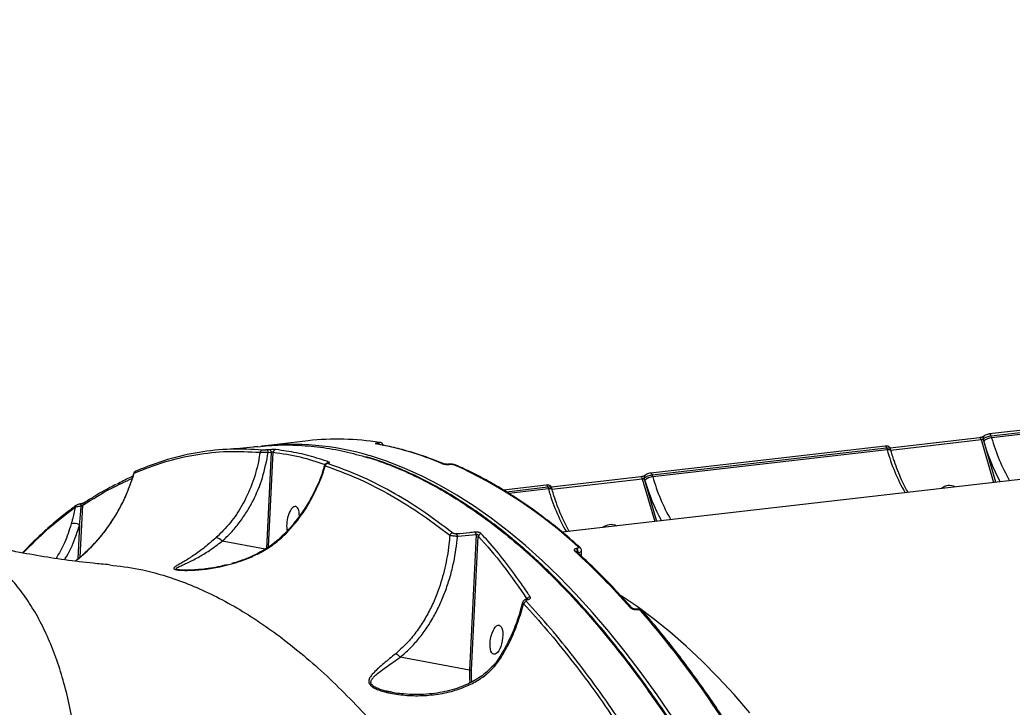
# Model space of a CAD drawing. Header units: millimetres. Extents: x -10881 to 8954, y -8695 to 5624.
# Drawn here: x 3332.9 to 3647, y -3113.9 to -2896.4 of the extents above; entities that cross this region are included whole.
import ezdxf

# ---------------------------------------------------------------- set-up
doc = ezdxf.new("R2010")
doc.units = ezdxf.units.MM
for name, color, linetype in [('DIKOM_ОБЪЕКТ', 7, 'Continuous'), ('DIKOM_РАЗМЕР_ЗОНА', 7, 'Continuous'), ('DIKOM_РАЗМЕР_ОБЪЕКТА', 7, 'Continuous')]:
    doc.layers.add(name, color=color, linetype=linetype)
doc.styles.add('style1', font='arial.ttf', dxfattribs={"width": 0.8})
doc.dimstyles.new('1-50', dxfattribs={"dimtxt": 300, "dimasz": 200, "dimexe": 100, "dimexo": 0, "dimgap": 100, "dimtad": 1, "dimtxsty": 'style1', "dimcen": 200, "dimclrd": 7, "dimclre": 7, "dimclrt": 7, "dimadec": 1, "dimazin": 2, "dimtfac": 1, "dimtmove": 0, "dimatfit": 2, "dimfxl": 0, "dimlwd": 25, "dimlwe": 18, "dimarcsym": 0})

# ---------------------------------------------------------------- blocks, each defined once
blk = doc.blocks.new('*D10')
at = {"layer": 'Defpoints', "color": 0, "transparency": 16777216}
for p in [(-7152.73, 2730.8), (7385.22, 911.28), (7385.22, -7693.77)]:
    blk.add_point(p, dxfattribs=at)
at = {"layer": 'DIKOM_РАЗМЕР_ОБЪЕКТА', "color": 7, "lineweight": 18, "transparency": 16777216}
for p, q in [((-7152.73, 2730.8), (-7152.73, -7793.77)), ((7385.22, 911.28), (7385.22, -7793.77))]:
    blk.add_line(p, q, dxfattribs=at)
at = {"layer": 'DIKOM_РАЗМЕР_ОБЪЕКТА', "color": 7, "lineweight": 25, "transparency": 16777216}
blk.add_line((-6952.73, -7693.77), (7185.22, -7693.77), dxfattribs=at)
at = {"layer": 'DIKOM_РАЗМЕР_ОБЪЕКТА', "color": 7, "transparency": 16777216}
for points in [[(-6952.73, -7660.43), (-6952.73, -7727.1), (-7152.73, -7693.77)], [(7185.22, -7660.43), (7185.22, -7727.1), (7385.22, -7693.77)]]:
    blk.add_solid(points, dxfattribs=at)
at = {"layer": 'DIKOM_РАЗМЕР_ОБЪЕКТА', "color": 7, "transparency": 16777216, "insert": (116.24, -7440.59), "char_height": 300, "attachment_point": 5, "style": 'style1'}
blk.add_mtext('14500', dxfattribs=at)
blk = doc.blocks.new('*D12')
at = {"layer": 'Defpoints', "color": 0, "transparency": 16777216}
for p in [(-9113.32, 3014.05), (8954.2, 2756.48), (8954.2, -8594.51)]:
    blk.add_point(p, dxfattribs=at)
at = {"layer": 'DIKOM_РАЗМЕР_ЗОНА', "color": 7, "lineweight": 18, "transparency": 16777216}
for p, q in [((-9113.32, 3014.05), (-9113.32, -8694.51)), ((8954.2, 2756.48), (8954.2, -8694.51))]:
    blk.add_line(p, q, dxfattribs=at)
at = {"layer": 'DIKOM_РАЗМЕР_ЗОНА', "color": 7, "lineweight": 25, "transparency": 16777216}
blk.add_line((-8913.32, -8594.51), (8754.2, -8594.51), dxfattribs=at)
at = {"layer": 'DIKOM_РАЗМЕР_ЗОНА', "color": 7, "transparency": 16777216}
for points in [[(-8913.32, -8561.18), (-8913.32, -8627.85), (-9113.32, -8594.51)], [(8754.2, -8561.18), (8754.2, -8627.85), (8954.2, -8594.51)]]:
    blk.add_solid(points, dxfattribs=at)
at = {"layer": 'DIKOM_РАЗМЕР_ЗОНА', "color": 7, "transparency": 16777216, "insert": (-79.56, -8341.34), "char_height": 300, "attachment_point": 5, "style": 'style1'}
blk.add_mtext('18000', dxfattribs=at)

msp = doc.modelspace()

# ---------------------------------------------------------------- linework, layer by layer
at = {"layer": 'DIKOM_ОБЪЕКТ', "color": 7, "linetype": 'Continuous', "lineweight": 15}
for p, q in [((3713.96, -3018.895), (3639.802, -3027.455)), ((3640.28, -3028.042), (3714.438, -3019.482)), ((3714.613, -3020.081), (3640.454, -3028.641)), ((3795.702, -3024.972), (3504.587, -3058.575)), ((3424.136, -3029.609), (3409.787, -3031.265)), ((3446.295, -3030.339), (3446.265, -3030.343)), ((3636.635, -3028.643), (3608.329, -3031.91)), ((3608.537, -3032.529), (3637.113, -3029.23)), ((3637.113, -3029.23), (3641.067, -3042.821)), ((3637.941, -3029.66), (3637.756, -3029.025)), ((3641.747, -3042.743), (3637.941, -3029.66)), ((3640.454, -3028.641), (3640.28, -3028.042)), ((3412.432, -3033.21), (3410.936, -3063.68)), ((3411.949, -3032.444), (3411.054, -3032.508)), ((3411.535, -3033.274), (3412.432, -3033.21)), ((3411.628, -3063.201), (3413.099, -3033.243)), ((3606.744, -3031.271), (3532.585, -3039.83)), ((3533.063, -3040.417), (3607.221, -3031.858)), ((3607.396, -3032.457), (3533.237, -3041.016)), ((3607.221, -3031.858), (3607.396, -3032.457)), ((3608.59, -3032.711), (3608.41, -3032.092)), ((3468.809, -3037.027), (3468.717, -3037.038)), ((3468.825, -3037.055), (3468.918, -3037.045)), ((3529.418, -3041.019), (3501.112, -3044.286)), ((3501.32, -3044.904), (3529.896, -3041.606)), ((3529.896, -3041.606), (3533.85, -3055.197)), ((3530.724, -3042.035), (3530.539, -3041.401)), ((3534.53, -3055.119), (3530.724, -3042.035)), ((3533.237, -3041.016), (3533.063, -3040.417)), ((3499.527, -3043.646), (3485.969, -3045.211)), ((3486.88, -3045.748), (3500.005, -3044.233)), ((3500.179, -3044.832), (3487.693, -3046.273)), ((3500.005, -3044.233), (3500.179, -3044.832)), ((3501.373, -3045.086), (3501.193, -3044.468)), ((3352.14, -3049.585), (3351.954, -3049.624)), ((3351.989, -3066.412), (3352.796, -3049.968)), ((3352.142, -3049.58), (3352.14, -3049.581)), ((3351.822, -3056.207), (3351.292, -3066.997)), ((3410.524, -3063.937), (3396.93, -3061.417)), ((3471.47, -3059.81), (3477.33, -3059.224)), ((3477.33, -3059.224), (3475.218, -3102.216)), ((3475.888, -3102.184), (3477.97, -3059.796)), ((3509.191, -3063.72), (3509.142, -3063.725)), ((3509.489, -3065.061), (3509.538, -3065.055)), ((3510.682, -3066.187), (3510.692, -3064.357)), ((3491.997, -3080.833), (3491.186, -3083.904)), ((3491.539, -3083.97), (3492.296, -3081.17)), ((3527.896, -3082.873), (3527.825, -3082.881)), ((3528.074, -3083.008), (3528.146, -3083)), ((3475.218, -3102.216), (3453.236, -3098.141)), ((3450.752, -3109.206), (3449.093, -3108.89))]:
    msp.add_line(p, q, dxfattribs=at)
at = {"layer": 'DIKOM_ОБЪЕКТ', "color": 7, "linetype": 'Continuous', "lineweight": 15, "flags": 128}
for points in [[(3637.113, -3029.23), (3637.056, -3029.064), (3636.988, -3028.92), (3636.911, -3028.801), (3636.828, -3028.713), (3636.742, -3028.66), (3636.656, -3028.642), (3636.635, -3028.643)], [(3640.28, -3028.042), (3640.223, -3027.877), (3640.155, -3027.732), (3640.078, -3027.614), (3639.996, -3027.526), (3639.91, -3027.472), (3639.825, -3027.453), (3639.799, -3027.455)], [(3445.873, -3030.626), (3445.818, -3030.618), (3445.643, -3030.62)], [(3607.221, -3031.858), (3607.165, -3031.692), (3607.097, -3031.548), (3607.02, -3031.43), (3606.937, -3031.342), (3606.852, -3031.288), (3606.767, -3031.269), (3606.744, -3031.271)], [(3608.589, -3032.71), (3608.559, -3032.646), (3608.446, -3032.549), (3608.266, -3032.479), (3608.024, -3032.439), (3607.73, -3032.432), (3607.396, -3032.457)], [(3430.378, -3036.649), (3430.412, -3036.645), (3430.555, -3036.648)], [(3539.585, -3117.283), (3534.616, -3110.034), (3529.583, -3103.07), (3524.489, -3096.398), (3519.339, -3090.022), (3514.138, -3083.947), (3508.889, -3078.18), (3503.597, -3072.725), (3498.267, -3067.586), (3492.903, -3062.768), (3487.509, -3058.275), (3482.091, -3054.111), (3476.652, -3050.278), (3471.197, -3046.781), (3465.731, -3043.623), (3460.259, -3040.805), (3454.785, -3038.331), (3449.313, -3036.203), (3443.849, -3034.421), (3443.335, -3034.271)], [(3533.063, -3040.417), (3533.006, -3040.252), (3532.938, -3040.108), (3532.862, -3039.99), (3532.779, -3039.902), (3532.693, -3039.848), (3532.608, -3039.829), (3532.582, -3039.831)], [(3529.896, -3041.606), (3529.839, -3041.44), (3529.771, -3041.295), (3529.694, -3041.177), (3529.611, -3041.089), (3529.525, -3041.035), (3529.44, -3041.017), (3529.418, -3041.019)], [(3500.005, -3044.233), (3499.948, -3044.068), (3499.88, -3043.924), (3499.803, -3043.805), (3499.72, -3043.718), (3499.635, -3043.664), (3499.55, -3043.645), (3499.527, -3043.646)], [(3501.372, -3045.086), (3501.342, -3045.022), (3501.23, -3044.924), (3501.049, -3044.855), (3500.807, -3044.815), (3500.513, -3044.808), (3500.179, -3044.832)], [(3416.755, -3059.069), (3416.768, -3059.058), (3416.874, -3059.027), (3417.035, -3059.058)], [(3563.947, -3115.718), (3558.966, -3109.964), (3553.939, -3104.519), (3548.87, -3099.389), (3543.764, -3094.578), (3538.625, -3090.091), (3533.458, -3085.932), (3528.269, -3082.104), (3523.223, -3078.716)], [(3484.577, -3098.3), (3484.578, -3098.297), (3484.664, -3098.267), (3484.838, -3098.297), (3485.089, -3098.386)], [(3475.218, -3102.216), (3475.184, -3104.508), (3475.276, -3106.283)], [(3475.933, -3105.994), (3475.855, -3104.405), (3475.888, -3102.184)]]:
    msp.add_lwpolyline(points, dxfattribs=at)
at = {"layer": 'DIKOM_ОБЪЕКТ', "color": 7, "linetype": 'Continuous', "lineweight": 15}
for centre, radius, start, end in [((3433.458, -3111.608), 82.528, 80.75203, 96.4859), ((3446.016, -3030.929), 0.638, 15.40102, 66.93832), ((3446.042, -3030.93), 0.643, 14.82425, 66.83457), ((3638.542, -3028.779), 0.823, 136.76723, 197.37372), ((3640.833, -3033.183), 4.558, 94.76135, 129.37515), ((3699.147, -3012.535), 63.557, 195.631, 208.21351), ((3697.311, -3012.838), 59.012, 195.53233, 209.8781), ((3409.84, -3033.467), 0.943, 95.81562, 166.30998), ((3419.169, -3115.302), 84.557, 73.39328, 96.66406), ((3410.705, -3033.261), 0.83, 359.13731, 65.13588), ((3411.6, -3033.2), 0.832, 359.31574, 65.23317), ((3414.06, -3033.376), 0.97, 96.31867, 172.13439), ((3428.361, -3127.326), 98.238, 67.06038, 79.86778), ((3664.252, -3016.654), 59.012, 195.53233, 209.8781), ((3430.888, -3037.343), 0.947, 94.17142, 134.05868), ((3369.965, -3039.952), 0.84, 94.59029, 170.98447), ((3430.494, -3037.823), 1, 96.24405, 163.65273), ((3466.744, -3037.632), 0.781, 66.80698, 96.90533), ((3468.739, -3037.244), 0.208, 65.52342, 96.4711), ((3468.832, -3037.234), 0.208, 65.53419, 96.06278), ((3470.398, -3037.95), 0.781, 66.70226, 96.91177), ((3409.057, -3172.432), 148.478, 47.35377, 65.6379), ((3427.527, -3043.214), 0.295, 59.82039, 109.48094), ((3531.325, -3041.155), 0.823, 136.76723, 197.37372), ((3533.616, -3045.559), 4.558, 94.76135, 129.37515), ((3591.93, -3024.911), 63.557, 195.631, 208.21351), ((3590.094, -3025.214), 59.012, 195.53233, 209.8781), ((3557.035, -3029.03), 59.012, 195.53233, 209.8781), ((3627.146, -3047.718), 3.938, 62.65855, 130.51009), ((3353.604, -3049.96), 0.807, 124.95081, 180.57346), ((3351.219, -3050.724), 0.812, 127.41364, 172.51086), ((3350.293, -3050.439), 2.039, 4.29037, 24.91027), ((3350.167, -3059.249), 3.463, 61.46321, 106.98637), ((3476.17, -3059.374), 1.169, 7.35103, 46.71005), ((3519.929, -3060.093), 3.938, 62.65855, 130.51009), ((3394.736, -3062.862), 2.627, 33.36328, 83.2279), ((3470.031, -3059.94), 1.125, 96.74352, 157.83086), ((3470.32, -3059.939), 1.157, 6.36287, 45.86879), ((3479.027, -3060.14), 1.112, 93.95987, 161.97851), ((3508.567, -3065.196), 0.725, 48.94163, 98.27683), ((3353.764, -3233.998), 229.496, 41.34465, 47.61728), ((3507.769, -3064.795), 1.74, 351.20673, 37.92552), ((3507.818, -3064.789), 1.74, 351.20673, 37.92552), ((3509.75, -3063.94), 0.728, 49.10926, 98.17087), ((3493.387, -3081.709), 1.217, 96.84642, 153.71979), ((3494.454, -3080.192), 1.153, 91.41477, 157.94508), ((3493.447, -3080.087), 0.338, 42.56171, 94.5283), ((3491.121, -3085.138), 1.24, 70.31243, 88.05586), ((3526.172, -3083.078), 0.692, 42.98924, 99.43491), ((3527.832, -3083.177), 0.295, 34.76364, 91.36695), ((3527.902, -3083.17), 0.297, 34.86714, 90.37684), ((3529.574, -3084.087), 0.694, 43.44511, 99.36628), ((3265.702, -3309.472), 347.385, 29.67372, 40.60013), ((3450.591, -3099.949), 3.203, 34.34781, 66.8745), ((3475.493, -3100.98), 1.266, 257.45433, 288.15676)]:
    msp.add_arc(centre, radius, start, end, dxfattribs=at)
for start_param, end_param in [(0.1419386, 2.4052449), (5.1201838, 6.4251239)]:
    msp.add_ellipse((3419.355, -3055.006), major_axis=(0.827, 4.592), ratio=0.4015699, start_param=start_param, end_param=end_param, dxfattribs=at)
msp.add_ellipse((3483.73, -3092.584), major_axis=(0.827, 4.592), ratio=0.4015699, dxfattribs=at)
for points, knots in [([(3446.265, -3030.343), (3446.2, -3030.351), (3445.985, -3030.377), (3445.683, -3030.431), (3445.47, -3030.501), (3445.436, -3030.569), (3445.574, -3030.603), (3445.643, -3030.62)], [0, 0, 0, 0, 0.093152, 0.3038958, 0.5302269, 0.765188, 1, 1, 1, 1]), ([(3446.721, -3030.153), (3446.767, -3030.164), (3446.861, -3030.185), (3446.838, -3030.231), (3446.693, -3030.278), (3446.486, -3030.316), (3446.339, -3030.334), (3446.295, -3030.339)], [0, 0, 0, 0, 0.2336562, 0.4673227, 0.6955597, 0.9087114, 1, 1, 1, 1]), ([(3447.885, -3031.25), (3447.892, -3031.197), (3447.914, -3031.019), (3447.815, -3030.745), (3447.638, -3030.491), (3447.435, -3030.327), (3447.235, -3030.23), (3447.056, -3030.176), (3446.95, -3030.161), (3446.895, -3030.153)], [0, 0, 0, 0, 0.0910276, 0.3017015, 0.4707437, 0.6165851, 0.7459658, 0.8707506, 1, 1, 1, 1]), ([(3637.951, -3028.207), (3637.947, -3028.21), (3637.939, -3028.217), (3637.863, -3028.267), (3637.716, -3028.343), (3637.479, -3028.443), (3637.164, -3028.543), (3636.859, -3028.614), (3636.699, -3028.633), (3636.64, -3028.64)], [0, 0, 0, 0, 0.0869386, 0.1927937, 0.3200797, 0.4882507, 0.6759243, 0.8804286, 1, 1, 1, 1]), ([(3637.113, -3029.23), (3637.166, -3029.223), (3637.27, -3029.208), (3637.438, -3029.165), (3637.589, -3029.114), (3637.697, -3029.065), (3637.739, -3029.036), (3637.756, -3029.025)], [0, 0, 0, 0, 0.2139775, 0.4281717, 0.6427849, 0.8579017, 1, 1, 1, 1]), ([(3637.756, -3029.025), (3637.819, -3028.966), (3637.978, -3028.819), (3638.4, -3028.576), (3638.991, -3028.332), (3639.653, -3028.137), (3640.071, -3028.073), (3640.28, -3028.042)], [0, 0, 0, 0, 0.1417164, 0.3563996, 0.5709512, 0.7854607, 1, 1, 1, 1]), ([(3639.799, -3027.459), (3639.761, -3027.462), (3639.539, -3027.482), (3639.084, -3027.59), (3638.481, -3027.829), (3638.102, -3028.018), (3637.954, -3028.209), (3637.945, -3028.22)], [0, 0, 0, 0, 0.0568221, 0.3337428, 0.6278782, 0.9787341, 1, 1, 1, 1]), ([(3369.136, -3039.82), (3372.329, -3038.561), (3378.725, -3036.04), (3388.6, -3033.843), (3398.661, -3032.721), (3405.499, -3033.069), (3408.923, -3033.244)], [0, 0, 0, 0, 0.2481019, 0.4969506, 0.748088, 1, 1, 1, 1]), ([(3409.744, -3032.529), (3406.367, -3032.355), (3399.601, -3032.008), (3389.573, -3033.1), (3379.63, -3035.285), (3373.145, -3037.837), (3369.898, -3039.115)], [0, 0, 0, 0, 0.248104, 0.4969539, 0.7480901, 1, 1, 1, 1]), ([(3408.923, -3033.244), (3408.754, -3034.256), (3408.17, -3037.748), (3406.473, -3043.54), (3403.453, -3049.988), (3399.659, -3055.689), (3396.594, -3058.721), (3395.045, -3060.253)], [0, 0, 0, 0, 0.0953049, 0.3289405, 0.5680093, 0.7817927, 1, 1, 1, 1]), ([(3396.93, -3061.417), (3397.882, -3060.519), (3399.795, -3058.715), (3402.366, -3055.623), (3404.708, -3052.253), (3407.332, -3047.573), (3409.938, -3041.339), (3410.999, -3035.984), (3411.535, -3033.274)], [0, 0, 0, 0, 0.1259502, 0.2528128, 0.3825023, 0.5131454, 0.7535727, 1, 1, 1, 1]), ([(3408.24, -3031.439), (3407.729, -3031.496), (3404.468, -3031.861), (3400.909, -3032.209), (3397.83, -3032.352), (3397.536, -3032.366)], [0, 0, 0, 0, 0.1439093, 0.9183488, 1, 1, 1, 1]), ([(3408.251, -3031.531), (3409.386, -3031.383), (3413.037, -3030.909), (3419.301, -3030.867), (3427.03, -3031.403), (3434.639, -3032.612), (3439.678, -3034), (3442.102, -3034.668)], [0, 0, 0, 0, 0.1025957, 0.3300754, 0.5587398, 0.7878024, 1, 1, 1, 1]), ([(3408.923, -3033.244), (3409.048, -3033.227), (3409.296, -3033.192), (3409.874, -3033.177), (3410.522, -3033.192), (3411.099, -3033.229), (3411.418, -3033.262), (3411.535, -3033.274)], [0, 0, 0, 0, 0.2193575, 0.4388247, 0.6560351, 0.873298, 1, 1, 1, 1]), ([(3411.054, -3032.508), (3410.97, -3032.513), (3410.792, -3032.525), (3410.488, -3032.536), (3410.183, -3032.542), (3409.913, -3032.54), (3409.8, -3032.533), (3409.744, -3032.529)], [0, 0, 0, 0, 0.17984313, 0.38009333, 0.58120704, 0.79069756, 1, 1, 1, 1]), ([(3413.953, -3032.412), (3413.868, -3032.405), (3413.699, -3032.392), (3413.282, -3032.388), (3412.809, -3032.398), (3412.343, -3032.418), (3412.073, -3032.436), (3411.949, -3032.444)], [0, 0, 0, 0, 0.2131431, 0.4264747, 0.630601, 0.8289228, 1, 1, 1, 1]), ([(3412.432, -3033.21), (3412.474, -3033.189), (3412.548, -3033.151), (3412.652, -3033.123), (3412.749, -3033.108), (3412.817, -3033.107), (3412.907, -3033.118), (3412.963, -3033.135), (3413.043, -3033.177), (3413.074, -3033.213), (3413.099, -3033.243)], [0, 0, 0, 0, 0.1793224, 0.3191654, 0.36903, 0.5165529, 0.5564664, 0.716577, 0.7656539, 1, 1, 1, 1]), ([(3413.099, -3033.243), (3415.949, -3033.645), (3421.517, -3034.431), (3426.89, -3036.224), (3429.512, -3037.099)], [0, 0, 0, 0, 0.5118605, 1, 1, 1, 1]), ([(3430.819, -3036.399), (3430.556, -3036.303), (3429.237, -3035.823), (3425.81, -3034.702), (3420.478, -3033.311), (3416.129, -3032.712), (3413.953, -3032.412)], [0, 0, 0, 0, 0.0480628, 0.2403225, 0.6198794, 1, 1, 1, 1]), ([(3445.874, -3030.626), (3445.873, -3030.626), (3445.864, -3030.625), (3445.869, -3030.626), (3445.873, -3030.626)], [0, 0, 0, 0, 0.0757862, 1, 1, 1, 1]), ([(3467.044, -3036.911), (3466.129, -3036.537), (3463.482, -3035.455), (3459.102, -3033.9), (3453.912, -3032.355), (3449.502, -3031.296), (3446.827, -3030.802), (3445.873, -3030.626)], [0, 0, 0, 0, 0.12931708, 0.37443327, 0.61945033, 0.86433306, 1, 1, 1, 1]), ([(3608.393, -3032.098), (3608.384, -3032.051), (3608.352, -3031.874), (3608.163, -3031.633), (3607.886, -3031.418), (3607.563, -3031.293), (3607.196, -3031.234), (3606.899, -3031.266), (3606.737, -3031.283)], [0, 0, 0, 0, 0.0669982, 0.2507531, 0.4117864, 0.568439, 0.764222, 1, 1, 1, 1]), ([(3607.221, -3031.858), (3607.349, -3031.846), (3607.673, -3031.817), (3608.079, -3031.854), (3608.354, -3031.952), (3608.375, -3032.06), (3608.383, -3032.1)], [0, 0, 0, 0, 0.2027144, 0.5120172, 0.8214907, 1, 1, 1, 1]), ([(3614.027, -3045.942), (3613.981, -3045.864), (3613.486, -3045.024), (3612.58, -3043.264), (3611.348, -3040.583), (3610.203, -3037.691), (3609.288, -3035.046), (3608.78, -3033.346), (3608.59, -3032.711)], [0, 0, 0, 0, 0.0217517, 0.2336381, 0.4460769, 0.6590924, 0.8725954, 1, 1, 1, 1]), ([(3430.53, -3036.627), (3430.431, -3036.642), (3430.186, -3036.678), (3429.873, -3036.775), (3429.563, -3037.004), (3429.381, -3037.231), (3429.339, -3037.408), (3429.323, -3037.474)], [0, 0, 0, 0, 0.2085642, 0.5174311, 0.6943116, 0.8852637, 1, 1, 1, 1]), ([(3430.385, -3036.828), (3430.367, -3036.822), (3430.3, -3036.797), (3430.262, -3036.751), (3430.336, -3036.693), (3430.482, -3036.663), (3430.555, -3036.648)], [0, 0, 0, 0, 0.10854385, 0.39837457, 0.69963925, 1, 1, 1, 1]), ([(3430.479, -3036.628), (3430.474, -3036.63), (3430.463, -3036.633), (3430.42, -3036.643), (3430.379, -3036.649), (3430.378, -3036.649)], [0, 0, 0, 0, 0.4132788, 0.9865998, 1, 1, 1, 1]), ([(3430.555, -3036.648), (3430.657, -3036.627), (3430.863, -3036.584), (3430.967, -3036.502), (3430.919, -3036.439), (3430.838, -3036.406), (3430.819, -3036.399)], [0, 0, 0, 0, 0.3053848, 0.6114671, 0.9125837, 1, 1, 1, 1]), ([(3442.102, -3034.668), (3442.346, -3034.73), (3445.261, -3035.468), (3450.886, -3037.597), (3458.966, -3041.111), (3466.964, -3045.411), (3474.852, -3050.355), (3482.627, -3055.938), (3490.378, -3062.216), (3498.14, -3069.227), (3505.886, -3076.97), (3513.612, -3085.46), (3521.257, -3094.641), (3529.107, -3104.898), (3537.116, -3116.293), (3545.245, -3128.9), (3553.19, -3142.293), (3560.939, -3156.462), (3568.398, -3171.236), (3575.538, -3186.551), (3581.654, -3200.658), (3585.33, -3209.842), (3586.827, -3213.581)], [0, 0, 0, 0, 0.00465098, 0.05544141, 0.106512, 0.15767684, 0.20695571, 0.25631923, 0.3059398, 0.35564681, 0.40634503, 0.45713546, 0.50820604, 0.55937087, 0.61678502, 0.67419917, 0.73174734, 0.78970428, 0.84779908, 0.90436388, 0.96105682, 1, 1, 1, 1]), ([(3587.435, -3213.793), (3586.917, -3212.468), (3585.15, -3207.945), (3582.03, -3200.409), (3578.087, -3191.204), (3574.059, -3182.23), (3569.96, -3173.491), (3565.789, -3164.99), (3561.545, -3156.722), (3557.227, -3148.684), (3552.834, -3140.873), (3548.364, -3133.287), (3543.816, -3125.924), (3539.188, -3118.782), (3534.479, -3111.859), (3529.694, -3105.162), (3524.846, -3098.712), (3519.955, -3092.536), (3515.035, -3086.653), (3510.088, -3081.065), (3505.113, -3075.768), (3500.108, -3070.761), (3495.071, -3066.04), (3490.001, -3061.606), (3484.897, -3057.457), (3479.757, -3053.592), (3474.58, -3050.011), (3469.367, -3046.715), (3464.13, -3043.711), (3458.892, -3041.017), (3453.669, -3038.632), (3448.471, -3036.597), (3444.721, -3035.275), (3442.707, -3034.727), (3442.415, -3034.647)], [0, 0, 0, 0, 0.0136657, 0.0466479, 0.0796407, 0.1124853, 0.145179, 0.177759, 0.2102625, 0.2427267, 0.2751887, 0.3076781, 0.3402269, 0.372872, 0.4056503, 0.4385987, 0.4716193, 0.5045384, 0.5372947, 0.5699254, 0.6024673, 0.6349568, 0.6674304, 0.6999217, 0.7324571, 0.7650725, 0.7978033, 0.830685, 0.8636892, 0.896643, 0.9294005, 0.9620054, 0.9944928, 1, 1, 1, 1]), ([(3350.529, -3067.677), (3351.522, -3066.856), (3354.506, -3064.392), (3359.011, -3059.53), (3363.389, -3053.21), (3366.839, -3046.58), (3368.366, -3042.087), (3369.136, -3039.82)], [0, 0, 0, 0, 0.1161126, 0.348861, 0.5873476, 0.791863, 1, 1, 1, 1]), ([(3368.953, -3039.857), (3368.742, -3040.583), (3368.148, -3042.629), (3366.872, -3045.89), (3365.16, -3049.619), (3363.183, -3053.199), (3360.981, -3056.6), (3358.562, -3059.787), (3356.017, -3062.709), (3354.184, -3064.448), (3353.298, -3065.289)], [0, 0, 0, 0, 0.07402301, 0.20846545, 0.34293638, 0.47743188, 0.61179138, 0.74433111, 0.87633931, 1, 1, 1, 1]), ([(3369.626, -3039.186), (3369.572, -3039.209), (3369.444, -3039.264), (3369.232, -3039.43), (3369.058, -3039.643), (3369.014, -3039.808), (3368.997, -3039.871)], [0, 0, 0, 0, 0.2126115, 0.5079362, 0.8108575, 1, 1, 1, 1]), ([(3369.008, -3039.874), (3369.006, -3039.863), (3369.003, -3039.841), (3369.092, -3039.827), (3369.136, -3039.82)], [0, 0, 0, 0, 0.5010568, 1, 1, 1, 1]), ([(3429.279, -3037.461), (3429.09, -3038.15), (3428.615, -3039.883), (3427.968, -3041.701), (3427.475, -3042.813), (3427.42, -3042.936)], [0, 0, 0, 0, 0.369842, 0.9303764, 1, 1, 1, 1]), ([(3427.675, -3042.959), (3428.267, -3041.412), (3428.949, -3039.627), (3429.466, -3037.787), (3429.534, -3037.541)], [0, 0, 0, 0, 0.8666345, 1, 1, 1, 1]), ([(3429.315, -3037.471), (3429.327, -3037.482), (3429.346, -3037.498), (3429.485, -3037.53), (3429.534, -3037.541)], [0, 0, 0, 0, 0.6464581, 1, 1, 1, 1]), ([(3429.534, -3037.541), (3432.806, -3038.723), (3439.359, -3041.092), (3449.231, -3046.096), (3459.128, -3052.083), (3465.699, -3057.035), (3468.989, -3059.515)], [0, 0, 0, 0, 0.2482753, 0.4972305, 0.7482641, 1, 1, 1, 1]), ([(3469.899, -3058.822), (3466.649, -3056.373), (3460.141, -3051.467), (3450.275, -3045.482), (3440.343, -3040.429), (3433.708, -3038.03), (3430.385, -3036.828)], [0, 0, 0, 0, 0.2482771, 0.497233, 0.7482654, 1, 1, 1, 1]), ([(3466.65, -3036.857), (3466.666, -3036.863), (3466.782, -3036.91), (3467.052, -3036.984), (3467.504, -3037.053), (3467.96, -3037.087), (3468.415, -3037.091), (3468.689, -3037.067), (3468.825, -3037.055)], [0, 0, 0, 0, 0.0392374, 0.287234, 0.4951935, 0.6709996, 0.8353028, 1, 1, 1, 1]), ([(3468.716, -3037.037), (3468.643, -3037.045), (3468.484, -3037.06), (3468.181, -3037.066), (3467.834, -3037.053), (3467.467, -3037.014), (3467.194, -3036.962), (3467.055, -3036.915), (3467.053, -3036.914), (3467.052, -3036.914)], [0, 0, 0, 0, 0.1091304, 0.2385333, 0.3925946, 0.5781367, 0.7966806, 0.963086, 1, 1, 1, 1]), ([(3470.704, -3037.24), (3470.609, -3037.201), (3470.341, -3037.091), (3469.876, -3037.022), (3469.297, -3036.988), (3468.97, -3037.014), (3468.811, -3037.027)], [0, 0, 0, 0, 0.1878824, 0.5270623, 0.7688852, 1, 1, 1, 1]), ([(3468.918, -3037.045), (3469.007, -3037.037), (3469.184, -3037.021), (3469.477, -3037.024), (3469.766, -3037.046), (3470.049, -3037.091), (3470.219, -3037.139), (3470.293, -3037.17), (3470.304, -3037.175)], [0, 0, 0, 0, 0.1673343, 0.3344543, 0.509132, 0.7130655, 0.9577286, 1, 1, 1, 1]), ([(3510.224, -3063.387), (3509.33, -3062.596), (3506.738, -3060.303), (3502.426, -3056.728), (3497.282, -3052.762), (3492.118, -3049.097), (3486.938, -3045.731), (3481.746, -3042.668), (3476.639, -3039.96), (3472.957, -3038.217), (3471.011, -3037.366), (3470.707, -3037.233)], [0, 0, 0, 0, 0.0688338, 0.1996418, 0.3304436, 0.461228, 0.591989, 0.7227195, 0.853412, 0.9771216, 1, 1, 1, 1]), ([(3532.582, -3039.835), (3532.545, -3039.838), (3532.322, -3039.857), (3531.867, -3039.966), (3531.264, -3040.205), (3530.885, -3040.394), (3530.737, -3040.584), (3530.728, -3040.595)], [0, 0, 0, 0, 0.0568221, 0.3337428, 0.6278782, 0.9787341, 1, 1, 1, 1]), ([(3352.796, -3049.968), (3355.887, -3048.068), (3361.125, -3044.846), (3366.323, -3042.478), (3368.455, -3041.507)], [0, 0, 0, 0, 0.5900272, 1, 1, 1, 1]), ([(3368.65, -3040.859), (3368.303, -3041.015), (3366.648, -3041.757), (3364.984, -3042.656), (3363.668, -3043.367)], [0, 0, 0, 0, 0.2096664, 1, 1, 1, 1]), ([(3427.377, -3042.913), (3426.882, -3044.015), (3425.844, -3046.325), (3423.953, -3049.674), (3421.794, -3052.984), (3419.381, -3056.088), (3417.671, -3058.095), (3416.731, -3059.009), (3416.719, -3059.02)], [0, 0, 0, 0, 0.1846998, 0.3869255, 0.5900836, 0.7937497, 0.9973695, 1, 1, 1, 1]), ([(3417.035, -3059.058), (3417.918, -3058.104), (3420.508, -3055.306), (3424.305, -3050.032), (3426.543, -3045.336), (3427.675, -3042.959)], [0, 0, 0, 0, 0.20354846, 0.59683731, 1, 1, 1, 1]), ([(3530.734, -3040.583), (3530.73, -3040.586), (3530.722, -3040.592), (3530.646, -3040.643), (3530.499, -3040.719), (3530.262, -3040.818), (3529.947, -3040.919), (3529.642, -3040.99), (3529.482, -3041.009), (3529.423, -3041.015)], [0, 0, 0, 0, 0.08693861, 0.1927937, 0.32007971, 0.48825071, 0.6759243, 0.88042856, 1, 1, 1, 1]), ([(3529.896, -3041.606), (3529.949, -3041.598), (3530.054, -3041.583), (3530.221, -3041.541), (3530.372, -3041.49), (3530.48, -3041.441), (3530.522, -3041.412), (3530.539, -3041.401)], [0, 0, 0, 0, 0.21397755, 0.42817175, 0.64278495, 0.85790168, 1, 1, 1, 1]), ([(3530.539, -3041.401), (3530.602, -3041.342), (3530.761, -3041.195), (3531.183, -3040.952), (3531.774, -3040.708), (3532.436, -3040.513), (3532.854, -3040.449), (3533.063, -3040.417)], [0, 0, 0, 0, 0.1417164, 0.3563996, 0.5709512, 0.7854607, 1, 1, 1, 1]), ([(3363.365, -3043.415), (3362.697, -3043.755), (3360.323, -3044.962), (3356.917, -3046.921), (3354.18, -3048.667), (3353.153, -3049.321)], [0, 0, 0, 0, 0.1969529, 0.6989865, 1, 1, 1, 1]), ([(3501.176, -3044.474), (3501.167, -3044.426), (3501.135, -3044.25), (3500.946, -3044.009), (3500.669, -3043.793), (3500.346, -3043.669), (3499.979, -3043.61), (3499.682, -3043.641), (3499.52, -3043.659)], [0, 0, 0, 0, 0.0669982, 0.2507531, 0.4117864, 0.568439, 0.764222, 1, 1, 1, 1]), ([(3500.005, -3044.233), (3500.133, -3044.222), (3500.456, -3044.193), (3500.862, -3044.23), (3501.137, -3044.328), (3501.158, -3044.436), (3501.166, -3044.476)], [0, 0, 0, 0, 0.20271443, 0.51201716, 0.82149069, 1, 1, 1, 1]), ([(3506.81, -3058.318), (3506.764, -3058.24), (3506.269, -3057.4), (3505.363, -3055.64), (3504.131, -3052.959), (3502.986, -3050.066), (3502.071, -3047.422), (3501.563, -3045.722), (3501.373, -3045.086)], [0, 0, 0, 0, 0.0217517, 0.2336381, 0.4460769, 0.6590924, 0.8725954, 1, 1, 1, 1]), ([(3353.149, -3049.293), (3353.148, -3049.293), (3353.147, -3049.294), (3353.082, -3049.327), (3352.951, -3049.38), (3352.712, -3049.457), (3352.425, -3049.531), (3352.223, -3049.564), (3352.141, -3049.577)], [0, 0, 0, 0, 0.07767217, 0.19472142, 0.35656167, 0.56494635, 0.82577423, 1, 1, 1, 1]), ([(3350.74, -3050.095), (3349.434, -3051.061), (3346.607, -3053.153), (3342.351, -3056.737), (3337.969, -3060.722), (3335.125, -3063.624), (3333.712, -3065.064)], [0, 0, 0, 0, 0.2233895, 0.483588, 0.7436049, 1, 1, 1, 1]), ([(3333.932, -3065.106), (3336.535, -3062.497), (3341.894, -3057.13), (3347.521, -3052.829), (3350.414, -3050.618)], [0, 0, 0, 0, 0.4859332, 1, 1, 1, 1]), ([(3350.414, -3050.618), (3350.134, -3051.966), (3349.76, -3053.772), (3349.278, -3055.499), (3349.155, -3055.937)], [0, 0, 0, 0, 0.7468213, 1, 1, 1, 1]), ([(3350.414, -3050.618), (3350.521, -3050.566), (3350.736, -3050.462), (3351.285, -3050.351), (3351.84, -3050.295), (3352.196, -3050.289), (3352.326, -3050.287)], [0, 0, 0, 0, 0.2783905, 0.5566671, 0.8378786, 1, 1, 1, 1]), ([(3351.954, -3049.624), (3351.841, -3049.645), (3351.514, -3049.709), (3351.097, -3049.839), (3350.841, -3050.021), (3350.738, -3050.095)], [0, 0, 0, 0, 0.2373289, 0.6915653, 1, 1, 1, 1]), ([(3351.822, -3056.207), (3351.965, -3054.643), (3352.145, -3052.674), (3352.295, -3050.695), (3352.326, -3050.287)], [0, 0, 0, 0, 0.7939405, 1, 1, 1, 1]), ([(3352.326, -3050.287), (3352.349, -3050.273), (3352.427, -3050.227), (3352.556, -3050.144), (3352.702, -3050.044), (3352.765, -3049.993), (3352.796, -3049.968)], [0, 0, 0, 0, 0.1262397, 0.4366032, 0.7262042, 1, 1, 1, 1]), ([(3349.155, -3055.937), (3348.511, -3057.956), (3347.277, -3061.825), (3345.301, -3065.236), (3344.357, -3066.867)], [0, 0, 0, 0, 0.52190237, 1, 1, 1, 1]), ([(3347.023, -3067.279), (3347.115, -3067.149), (3348.585, -3065.077), (3350.188, -3061.313), (3351.382, -3057.582), (3351.822, -3056.207)], [0, 0, 0, 0, 0.0406702, 0.6463257, 1, 1, 1, 1]), ([(3476.972, -3058.522), (3476.389, -3058.586), (3474.443, -3058.797), (3472.493, -3058.98), (3471.126, -3059.108)], [0, 0, 0, 0, 0.29963278, 1, 1, 1, 1]), ([(3478.95, -3059.03), (3478.84, -3058.938), (3478.657, -3058.786), (3478.186, -3058.615), (3477.725, -3058.523), (3477.297, -3058.497), (3477.069, -3058.515), (3476.972, -3058.522)], [0, 0, 0, 0, 0.3038664, 0.5023335, 0.7017042, 0.8732905, 1, 1, 1, 1]), ([(3395.045, -3060.253), (3393.824, -3061.311), (3391.347, -3063.457), (3387.923, -3065.933), (3385.289, -3067.579), (3383.453, -3068.635), (3382.263, -3069.327), (3381.563, -3069.85), (3381.651, -3070.223), (3382.434, -3070.455), (3383.678, -3070.581), (3385.135, -3070.629), (3387.609, -3070.606), (3391.333, -3070.337), (3396.769, -3069.479), (3401.742, -3068.141), (3406.099, -3066.446), (3409.674, -3064.696), (3413.489, -3062.347), (3415.841, -3060.166), (3417.035, -3059.058)], [0, 0, 0, 0, 0.0820687, 0.1664748, 0.2508371, 0.2940036, 0.3376005, 0.3839912, 0.4157853, 0.4428447, 0.469835, 0.4939799, 0.5187256, 0.588613, 0.6603826, 0.7589133, 0.8094734, 0.8604908, 0.9291629, 1, 1, 1, 1]), ([(3382.985, -3070.425), (3382.763, -3070.374), (3382.241, -3070.254), (3382.295, -3069.963), (3382.995, -3069.559), (3384.219, -3069.011), (3386.285, -3068.098), (3389.181, -3066.645), (3392.942, -3064.394), (3395.591, -3062.417), (3396.93, -3061.417)], [0, 0, 0, 0, 0.04833969, 0.11363831, 0.20116267, 0.30058535, 0.40019262, 0.60624091, 0.80091141, 1, 1, 1, 1]), ([(3416.665, -3058.979), (3416.173, -3059.48), (3415.058, -3060.616), (3413.075, -3062.241), (3410.763, -3063.856), (3408.225, -3065.283), (3405.443, -3066.587), (3402.684, -3067.668), (3400.806, -3068.215), (3399.988, -3068.454)], [0, 0, 0, 0, 0.110995, 0.2514617, 0.3969188, 0.5456249, 0.6981682, 0.8685242, 1, 1, 1, 1]), ([(3468.989, -3059.515), (3468.898, -3060.505), (3468.577, -3064.016), (3467.519, -3069.95), (3465.683, -3076.209), (3463.585, -3081.338), (3461.485, -3085.449), (3459.003, -3089.341), (3455.889, -3093.343), (3453.304, -3095.685), (3451.849, -3097.003)], [0, 0, 0, 0, 0.0672692, 0.2386087, 0.4121732, 0.520863, 0.630243, 0.7420328, 0.8547814, 1, 1, 1, 1]), ([(3453.236, -3098.141), (3454.291, -3097.232), (3456.411, -3095.404), (3459.258, -3092.201), (3461.86, -3088.684), (3464.142, -3084.911), (3466.106, -3080.959), (3467.771, -3076.854), (3469.153, -3072.556), (3470.577, -3066.921), (3471.121, -3062.592), (3471.47, -3059.81)], [0, 0, 0, 0, 0.10022608, 0.20131653, 0.30487781, 0.40918499, 0.50936867, 0.61009907, 0.71241923, 0.81523915, 1, 1, 1, 1]), ([(3468.989, -3059.515), (3469.13, -3059.54), (3469.413, -3059.589), (3470.031, -3059.671), (3470.693, -3059.745), (3471.18, -3059.789), (3471.42, -3059.807), (3471.47, -3059.81)], [0, 0, 0, 0, 0.2435262, 0.4875448, 0.7197754, 0.941836, 1, 1, 1, 1]), ([(3471.126, -3059.108), (3471.072, -3059.112), (3470.934, -3059.121), (3470.671, -3059.105), (3470.372, -3059.047), (3470.089, -3058.949), (3469.966, -3058.867), (3469.899, -3058.822)], [0, 0, 0, 0, 0.1207619, 0.307548, 0.5229351, 0.737447, 1, 1, 1, 1]), ([(3477.33, -3059.224), (3477.361, -3059.206), (3477.414, -3059.175), (3477.504, -3059.166), (3477.583, -3059.179), (3477.66, -3059.216), (3477.765, -3059.303), (3477.895, -3059.498), (3477.94, -3059.678), (3477.97, -3059.796)], [0, 0, 0, 0, 0.10448124, 0.17409152, 0.22976506, 0.30477236, 0.39669892, 0.60865319, 1, 1, 1, 1]), ([(3477.97, -3059.796), (3480.643, -3062.808), (3485.999, -3068.843), (3490.921, -3076.116), (3493.386, -3079.759)], [0, 0, 0, 0, 0.4991744, 1, 1, 1, 1]), ([(3494.426, -3079.039), (3494.224, -3078.73), (3493.216, -3077.186), (3490.557, -3073.266), (3486.344, -3067.566), (3482.162, -3062.526), (3479.658, -3059.801), (3478.95, -3059.03)], [0, 0, 0, 0, 0.0413727, 0.2068702, 0.5381497, 0.8694287, 1, 1, 1, 1]), ([(3361.24, -3068.834), (3359.538, -3068.695), (3354.878, -3068.313), (3347.233, -3067.354), (3338.341, -3065.983), (3329.786, -3064.391), (3324.178, -3063.109), (3321.536, -3062.505)], [0, 0, 0, 0, 0.1301897, 0.3564886, 0.5805707, 0.8023774, 1, 1, 1, 1]), ([(3509.142, -3063.725), (3509.046, -3063.74), (3508.805, -3063.776), (3508.508, -3063.89), (3508.317, -3064.065), (3508.284, -3064.271), (3508.403, -3064.409), (3508.463, -3064.478)], [0, 0, 0, 0, 0.1407799, 0.3552888, 0.5700297, 0.7849624, 1, 1, 1, 1]), ([(3526.674, -3082.601), (3525.804, -3081.626), (3523.281, -3078.797), (3519.071, -3074.329), (3514.065, -3069.297), (3510.708, -3066.19), (3509.044, -3064.649)], [0, 0, 0, 0, 0.1498866, 0.4347982, 0.7197201, 1, 1, 1, 1]), ([(3509.646, -3063.219), (3509.686, -3063.265), (3509.765, -3063.356), (3509.743, -3063.492), (3509.616, -3063.608), (3509.417, -3063.686), (3509.255, -3063.71), (3509.191, -3063.72)], [0, 0, 0, 0, 0.2142855, 0.4284468, 0.6429085, 0.8577318, 1, 1, 1, 1]), ([(3509.538, -3065.055), (3509.667, -3065.031), (3509.992, -3064.971), (3510.384, -3064.795), (3510.636, -3064.573), (3510.633, -3064.416), (3510.632, -3064.355)], [0, 0, 0, 0, 0.2017382, 0.5061955, 0.8099803, 1, 1, 1, 1]), ([(3510.651, -3064.37), (3510.654, -3064.356), (3510.689, -3064.195), (3510.595, -3063.896), (3510.431, -3063.581), (3510.277, -3063.449), (3510.217, -3063.398)], [0, 0, 0, 0, 0.0396767, 0.4369473, 0.7821602, 1, 1, 1, 1]), ([(3352.645, -3163.172), (3352.691, -3159.073), (3352.785, -3150.864), (3352.257, -3139.303), (3351.231, -3128.314), (3349.747, -3118.596), (3347.923, -3110.051), (3345.851, -3102.559), (3343.408, -3095.574), (3340.576, -3089.065), (3337.35, -3083.077), (3333.722, -3077.614), (3329.696, -3072.77), (3326.014, -3069.095), (3323.55, -3067.268), (3322.685, -3066.627)], [0, 0, 0, 0, 0.0884846, 0.1771856, 0.2665482, 0.3561346, 0.4300837, 0.5040328, 0.5784982, 0.6529636, 0.7290718, 0.8051798, 0.8818629, 0.9585459, 1, 1, 1, 1]), ([(3353.298, -3065.289), (3353.241, -3065.345), (3352.353, -3066.218), (3351.381, -3066.977), (3350.47, -3067.687)], [0, 0, 0, 0, 0.0640913, 1, 1, 1, 1]), ([(3361.232, -3068.914), (3364.335, -3069.268), (3370.801, -3070.007), (3379.753, -3072.497), (3387.987, -3075.583), (3395.234, -3078.951), (3402.508, -3082.963), (3409.841, -3087.651), (3417.21, -3093.017), (3424.608, -3099.072), (3431.977, -3105.78), (3439.164, -3112.994), (3446.152, -3120.656), (3452.956, -3128.746), (3459.693, -3137.402), (3466.362, -3146.632), (3472.923, -3156.387), (3479.386, -3166.708), (3485.744, -3177.529), (3489.862, -3185.169), (3491.923, -3188.992)], [0, 0, 0, 0, 0.069757, 0.1453327, 0.1982582, 0.2512763, 0.3045745, 0.3579662, 0.4124269, 0.4669862, 0.5218436, 0.5768005, 0.628785, 0.6808535, 0.7335724, 0.7862914, 0.8393601, 0.8924289, 0.9461688, 1, 1, 1, 1]), ([(3383.06, -3070.445), (3383.057, -3070.445), (3383.015, -3070.441), (3383, -3070.433), (3382.985, -3070.425)], [0, 0, 0, 0, 0.0604663, 1, 1, 1, 1]), ([(3389.165, -3070.419), (3388.568, -3070.464), (3387.416, -3070.552), (3385.866, -3070.587), (3384.59, -3070.573), (3383.723, -3070.526), (3383.19, -3070.469), (3383.082, -3070.447), (3383.06, -3070.443)], [0, 0, 0, 0, 0.2513694, 0.4853196, 0.6801915, 0.8447622, 0.9678854, 1, 1, 1, 1]), ([(3398.579, -3068.845), (3397.583, -3069.091), (3395.567, -3069.591), (3392.605, -3070.066), (3390.451, -3070.339), (3389.357, -3070.407), (3389.165, -3070.419)], [0, 0, 0, 0, 0.3170228, 0.6420314, 0.9372457, 1, 1, 1, 1]), ([(3493.421, -3079.756), (3493.389, -3079.758), (3493.089, -3079.782), (3492.653, -3079.952), (3492.225, -3080.346), (3492.023, -3080.66), (3492.014, -3080.83), (3492.014, -3080.835)], [0, 0, 0, 0, 0.0495444, 0.4555843, 0.7335661, 0.9921143, 1, 1, 1, 1]), ([(3493.242, -3080.501), (3493.218, -3080.472), (3493.139, -3080.376), (3493.106, -3080.214), (3493.197, -3080.047), (3493.392, -3079.919), (3493.594, -3079.879), (3493.696, -3079.858)], [0, 0, 0, 0, 0.1043526, 0.3453588, 0.5759422, 0.7877488, 1, 1, 1, 1]), ([(3522.786, -3118.204), (3520.405, -3114.729), (3515.638, -3107.772), (3508.304, -3098.079), (3500.848, -3088.889), (3495.779, -3083.298), (3493.242, -3080.501)], [0, 0, 0, 0, 0.2489045, 0.498243, 0.7488998, 1, 1, 1, 1]), ([(3493.584, -3079.712), (3493.585, -3079.711), (3493.598, -3079.702), (3493.554, -3079.729), (3493.461, -3079.743), (3493.417, -3079.751)], [0, 0, 0, 0, 0.0340776, 0.5376205, 1, 1, 1, 1]), ([(3493.696, -3079.858), (3493.841, -3079.83), (3494.132, -3079.772), (3494.408, -3079.587), (3494.553, -3079.34), (3494.47, -3079.144), (3494.426, -3079.039)], [0, 0, 0, 0, 0.2322168, 0.4640132, 0.7140228, 1, 1, 1, 1]), ([(3491.144, -3083.892), (3490.794, -3084.995), (3490.022, -3087.436), (3488.507, -3091.074), (3486.698, -3094.803), (3485.286, -3097.141), (3484.584, -3098.302)], [0, 0, 0, 0, 0.2176481, 0.4811475, 0.7421844, 1, 1, 1, 1]), ([(3492.013, -3080.838), (3492.012, -3080.839), (3491.961, -3080.884), (3492.054, -3081.002), (3492.226, -3081.121), (3492.296, -3081.17)], [0, 0, 0, 0, 0.0123165, 0.5962624, 1, 1, 1, 1]), ([(3492.296, -3081.17), (3494.807, -3083.94), (3499.832, -3089.483), (3507.256, -3098.629), (3514.601, -3108.33), (3519.394, -3115.326), (3521.792, -3118.827)], [0, 0, 0, 0, 0.2489042, 0.4982426, 0.7488996, 1, 1, 1, 1]), ([(3526.058, -3082.395), (3526.128, -3082.462), (3526.283, -3082.612), (3526.655, -3082.808), (3527.119, -3082.956), (3527.617, -3083.035), (3527.922, -3083.017), (3528.074, -3083.008)], [0, 0, 0, 0, 0.1741801, 0.389583, 0.5958005, 0.7978792, 1, 1, 1, 1]), ([(3527.823, -3082.881), (3527.822, -3082.881), (3527.778, -3082.889), (3527.634, -3082.893), (3527.411, -3082.878), (3527.156, -3082.829), (3526.916, -3082.748), (3526.751, -3082.664), (3526.678, -3082.605), (3526.68, -3082.607), (3526.68, -3082.608)], [0, 0, 0, 0, 0.0033985, 0.1362044, 0.2751682, 0.435555, 0.608543, 0.7819721, 0.9203726, 1, 1, 1, 1]), ([(3530.068, -3083.618), (3529.992, -3083.534), (3529.78, -3083.298), (3529.264, -3083.033), (3528.574, -3082.84), (3528.11, -3082.87), (3527.902, -3082.883)], [0, 0, 0, 0, 0.151123, 0.4237572, 0.7409187, 1, 1, 1, 1]), ([(3528.146, -3083), (3528.246, -3082.994), (3528.447, -3082.982), (3528.774, -3083.034), (3529.076, -3083.131), (3529.316, -3083.26), (3529.416, -3083.358), (3529.461, -3083.402)], [0, 0, 0, 0, 0.2039663, 0.4080118, 0.6135217, 0.826536, 1, 1, 1, 1]), ([(3568.169, -3137.73), (3567.383, -3136.384), (3565.103, -3132.481), (3561.274, -3126.199), (3556.663, -3118.968), (3551.987, -3111.986), (3547.251, -3105.255), (3542.458, -3098.78), (3537.61, -3092.57), (3533.478, -3087.541), (3530.955, -3084.624), (3530.079, -3083.61)], [0, 0, 0, 0, 0.0652743, 0.1893411, 0.3134158, 0.4374969, 0.5615843, 0.6856778, 0.809777, 0.9338815, 1, 1, 1, 1]), ([(3485.089, -3098.386), (3485.761, -3097.252), (3487.427, -3094.436), (3489.669, -3089.638), (3490.913, -3085.867), (3491.539, -3083.97)], [0, 0, 0, 0, 0.2512749, 0.6234754, 1, 1, 1, 1]), ([(3451.849, -3097.003), (3450.568, -3098.057), (3448.63, -3099.651), (3446.381, -3101.589), (3445.007, -3102.882), (3444.005, -3104.03), (3443.387, -3105.066), (3443.251, -3106.15), (3443.944, -3107.185), (3445.252, -3108.002), (3446.763, -3108.62), (3448.625, -3109.181), (3450.864, -3109.663), (3454.331, -3110.161), (3458.896, -3110.4), (3464.532, -3110.037), (3469.692, -3109.004), (3474.225, -3107.415), (3477.772, -3105.589), (3480.788, -3103.41), (3483.226, -3101.085), (3484.481, -3099.267), (3485.089, -3098.386)], [0, 0, 0, 0, 0.0866941, 0.1311764, 0.1760726, 0.2081975, 0.2409001, 0.2744194, 0.3082509, 0.337742, 0.3650519, 0.393035, 0.4327007, 0.4727589, 0.5545429, 0.6396923, 0.7264108, 0.7889965, 0.8528476, 0.9020912, 0.9525885, 1, 1, 1, 1]), ([(3449.093, -3108.89), (3448.835, -3108.846), (3448.079, -3108.715), (3446.926, -3108.329), (3445.594, -3107.807), (3444.497, -3107.123), (3444.098, -3106.531), (3443.969, -3105.897), (3444.159, -3105.238), (3444.836, -3104.386), (3445.878, -3103.425), (3447.311, -3102.313), (3449.753, -3100.577), (3451.834, -3099.121), (3453.236, -3098.141)], [0, 0, 0, 0, 0.0316354, 0.093081, 0.1557362, 0.2237869, 0.290592, 0.3033277, 0.382992, 0.4575119, 0.5336489, 0.6484377, 0.763323, 1, 1, 1, 1]), ([(3484.553, -3098.285), (3484.284, -3098.707), (3483.627, -3099.741), (3482.301, -3101.267), (3480.616, -3102.878), (3478.657, -3104.382), (3476.441, -3105.748), (3473.936, -3106.981), (3471.163, -3108.046), (3468.136, -3108.899), (3464.923, -3109.512), (3461.53, -3109.872), (3457.972, -3109.97), (3454.686, -3109.818), (3451.917, -3109.517), (3450.15, -3109.237), (3449.306, -3109.014), (3449.087, -3108.957)], [0, 0, 0, 0, 0.03812172, 0.09319368, 0.15147636, 0.21311902, 0.27827509, 0.34721034, 0.42357256, 0.50286052, 0.58579247, 0.67279207, 0.76403889, 0.85970214, 0.9271365, 0.98102971, 1, 1, 1, 1])]:
    msp.add_open_spline(points, degree=3, knots=knots, dxfattribs=at)

# ---------------------------------------------------------------- dimensions: what is measured, and where the dimension line sits
at = {"layer": 'DIKOM_РАЗМЕР_ЗОНА'}
dim = msp.add_linear_dim(base=(8954.2, -8594.513), p1=(-9113.319, 3014.045), p2=(8954.2, 2756.48), text='18000', dimstyle='1-50', dxfattribs=at)
dim.commit()
dim.dimension.update_dxf_attribs({"geometry": '*D12', "text_midpoint": (-79.559, -8594.513), "dimtype": 160})
at = {"layer": 'DIKOM_РАЗМЕР_ОБЪЕКТА'}
dim = msp.add_linear_dim(base=(7385.217, -7693.766), p1=(-7152.73, 2730.795), p2=(7385.217, 911.281), text='14500', dimstyle='1-50', dxfattribs=at)
dim.commit()
dim.dimension.update_dxf_attribs({"geometry": '*D10', "text_midpoint": (116.244, -7693.766), "dimtype": 160})

doc.saveas('drawing.dxf')
